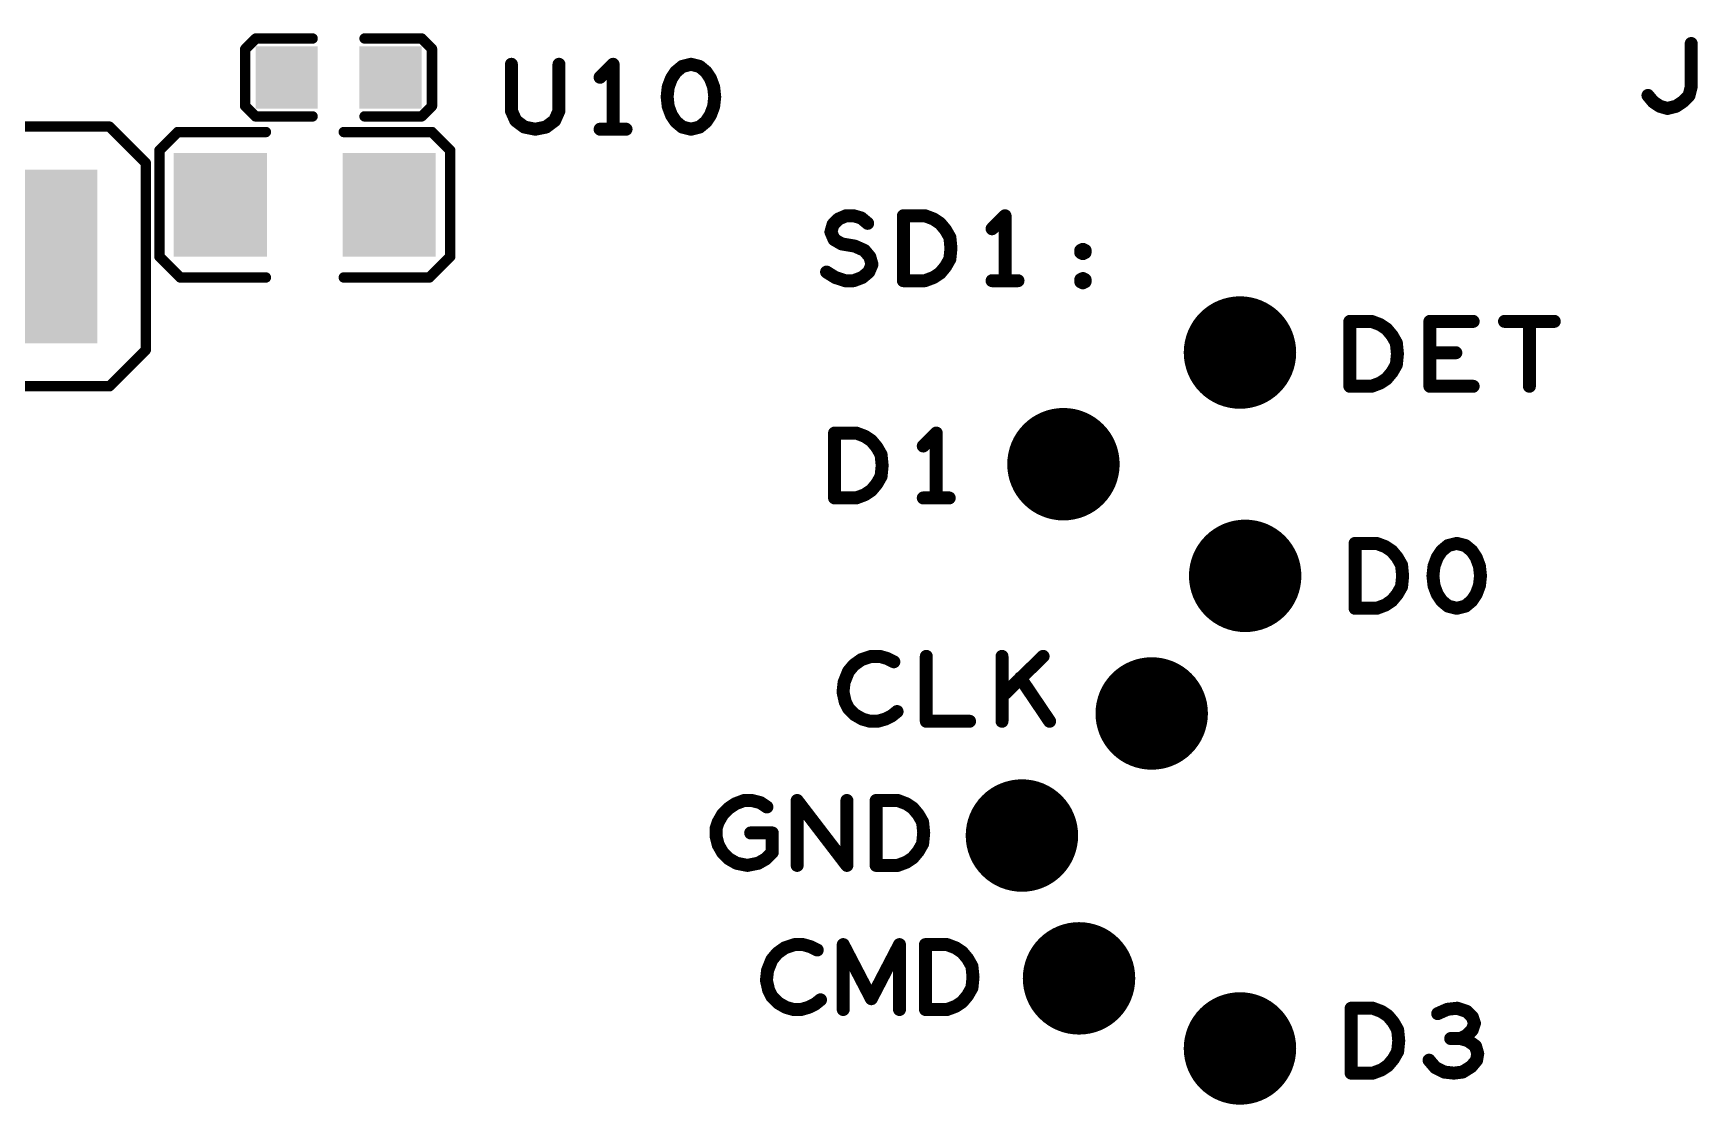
# Model space of a CAD drawing. Extents: x -12 to 107, y 8 to 106.
# Drawn here: x 64.55 to 80.83, y 42.91 to 53.39 of the extents above; entities that cross this region are included whole.
import ezdxf

# ---------------------------------------------------------------- set-up
doc = ezdxf.new("R2010")
doc.units = 0
doc.header["$MEASUREMENT"] = 0
doc.layers.get('0').update_dxf_attribs({"linetype": 'CONTINUOUS'})
doc.layers.add('SILK_TOP_ART', color=251, linetype='CONTINUOUS', true_color=0x636466)
doc.layers.add('SOLDER_TOP_ART', color=18, linetype='CONTINUOUS', true_color=0x000000)

# ---------------------------------------------------------------- blocks, each defined once
blk = doc.blocks.new('ROUND_217')
at = {"const_width": 0.0508}
blk.add_lwpolyline([(-0.0254, 0, 1), (0.0254, 0, 1)], format="xyb", close=True, dxfattribs=at)
blk = doc.blocks.new('ROUND_162')
at = {"const_width": 0.0635}
blk.add_lwpolyline([(-0.03175, 0, 1), (0.03175, 0, 1)], format="xyb", close=True, dxfattribs=at)
blk = doc.blocks.new('ROUND_337')
at = {"const_width": 0.55}
blk.add_lwpolyline([(-0.275, 0, 1), (0.275, 0, 1)], format="xyb", close=True, dxfattribs=at)
blk = doc.blocks.new('SQUARE_332')
blk.add_solid([(0.304, 0.304), (0.304, -0.304), (-0.304, 0.304), (-0.304, -0.304)])
blk = doc.blocks.new('RECTANGLE_331')
blk.add_solid([(0.4564, 0.5072), (0.4564, -0.5072), (-0.4564, 0.5072), (-0.4564, -0.5072)])
blk = doc.blocks.new('RECTANGLE_369')
blk.add_solid([(0.81, 0.85), (0.81, -0.85), (-0.81, 0.85), (-0.81, -0.85)])

msp = doc.modelspace()

# ---------------------------------------------------------------- linework, layer by layer
at = {"layer": 'SILK_TOP_ART'}
for points, const_width in [([(66.618, 53.2335), (66.7229, 53.3384)], 0.1016), ([(66.618, 52.6777), (66.618, 53.2335)], 0.1016), ([(66.7229, 53.3384), (67.2784, 53.3384)], 0.1016), ([(68.3452, 53.3384), (67.7864, 53.3384)], 0.1016), ([(68.4468, 53.2368), (68.3452, 53.3384)], 0.1016), ([(68.4468, 52.678), (68.4468, 53.2368)], 0.1016), ([(80.7678, 52.8659), (80.7678, 53.2892)], 0.127), ([(69.2235, 53.086), (69.2235, 52.6309)], 0.127), ([(69.6891, 52.6309), (69.6891, 53.086)], 0.127), ([(70.2183, 53.086), (70.0913, 52.959)], 0.127), ([(70.2183, 52.451), (70.2183, 53.086)], 0.127), ([(70.8956, 53.0648), (70.8321, 53.0119)], 0.127), ([(70.9803, 53.086), (70.8956, 53.0648)], 0.127), ([(71.065, 53.0648), (70.9803, 53.086)], 0.127), ([(71.1285, 53.0119), (71.065, 53.0648)], 0.127), ([(70.7898, 52.9484), (70.758, 52.8637)], 0.127), ([(70.8321, 53.0119), (70.7898, 52.9484)], 0.127), ([(71.1708, 52.9484), (71.1285, 53.0119)], 0.127), ([(71.2026, 52.8637), (71.1708, 52.9484)], 0.127), ([(70.758, 52.8637), (70.7475, 52.7685)], 0.127), ([(70.7475, 52.7685), (70.758, 52.6732)], 0.127), ([(71.2131, 52.7685), (71.2026, 52.8637)], 0.127), ([(71.2026, 52.6732), (71.2131, 52.7685)], 0.127), ([(80.3444, 52.7812), (80.3974, 52.7177)], 0.127), ([(80.3974, 52.7177), (80.4608, 52.6754)], 0.127), ([(80.6196, 52.6754), (80.6831, 52.7177)], 0.127), ([(80.6831, 52.7177), (80.7466, 52.7812)], 0.127), ([(80.7466, 52.7812), (80.7678, 52.8659)], 0.127), ([(66.7196, 52.5764), (66.618, 52.6777)], 0.1016), ([(67.2784, 52.5764), (66.7196, 52.5764)], 0.1016), ([(67.7864, 52.5764), (68.3452, 52.5764)], 0.1016), ([(68.3452, 52.5764), (68.4468, 52.678)], 0.1016), ([(69.2235, 52.6309), (69.2658, 52.5356)], 0.127), ([(69.6468, 52.5356), (69.6891, 52.6309)], 0.127), ([(70.758, 52.6732), (70.7898, 52.5886)], 0.127), ([(70.7898, 52.5886), (70.8321, 52.5251)], 0.127), ([(71.1285, 52.5251), (71.1708, 52.5886)], 0.127), ([(71.1708, 52.5886), (71.2026, 52.6732)], 0.127), ([(80.4608, 52.6754), (80.5349, 52.6542)], 0.127), ([(80.5349, 52.6542), (80.6196, 52.6754)], 0.127), ([(65.2906, 52.4764), (63.6015, 52.4764)], 0.1016), ([(65.6462, 52.1208), (65.2906, 52.4764)], 0.1016), ([(65.9576, 52.4232), (65.7798, 52.2454)], 0.1016), ([(66.8212, 52.4232), (65.9576, 52.4232)], 0.1016), ([(67.5832, 52.4232), (68.4468, 52.4232)], 0.1016), ([(68.4468, 52.4232), (68.6246, 52.2454)], 0.1016), ([(69.2658, 52.5356), (69.3505, 52.4722)], 0.127), ([(69.3505, 52.4722), (69.4563, 52.451)], 0.127), ([(69.4563, 52.451), (69.5621, 52.4722)], 0.127), ([(69.5621, 52.4722), (69.6468, 52.5356)], 0.127), ([(70.0913, 52.451), (70.3453, 52.451)], 0.127), ([(70.8321, 52.5251), (70.8956, 52.4722)], 0.127), ([(70.8956, 52.4722), (70.9803, 52.451)], 0.127), ([(70.9803, 52.451), (71.065, 52.4722)], 0.127), ([(71.065, 52.4722), (71.1285, 52.5251)], 0.127), ([(65.7798, 52.2454), (65.7798, 51.204)], 0.1016), ([(68.6246, 52.2454), (68.6246, 51.204)], 0.1016), ([(65.6462, 50.292), (65.6462, 52.1208)], 0.1016), ([(72.371, 51.5196), (72.4239, 51.5725)], 0.127), ([(72.4239, 51.5725), (72.4979, 51.6043)], 0.127), ([(72.4979, 51.6043), (72.572, 51.6043)], 0.127), ([(72.572, 51.6043), (72.6461, 51.5831)], 0.127), ([(72.6461, 51.5831), (72.7096, 51.5302)], 0.127), ([(73.0589, 50.9693), (73.0589, 51.6043)], 0.127), ([(73.0589, 51.6043), (73.2705, 51.6043)], 0.127), ([(73.2705, 51.6043), (73.3552, 51.5725)], 0.127), ([(73.3552, 51.5725), (73.4187, 51.5302)], 0.127), ([(74.0537, 51.6043), (73.9267, 51.4773)], 0.127), ([(74.0537, 50.9693), (74.0537, 51.6043)], 0.127), ([(72.3498, 51.4455), (72.371, 51.5196)], 0.127), ([(72.3815, 51.3715), (72.3498, 51.4455)], 0.127), ([(73.4187, 51.5302), (73.4716, 51.4667)], 0.127), ([(73.4716, 51.4667), (73.514, 51.3926)], 0.127), ([(72.4556, 51.3291), (72.3815, 51.3715)], 0.127), ([(72.5826, 51.308), (72.4556, 51.3291)], 0.127), ([(72.6779, 51.2656), (72.5826, 51.308)], 0.127), ([(72.7308, 51.2021), (72.6779, 51.2656)], 0.127), ([(73.514, 51.3926), (73.5245, 51.2868)], 0.127), ([(73.5245, 51.2868), (73.514, 51.181)], 0.127), ([(74.7945, 51.2656), (74.8157, 51.2762)], 0.127), ([(74.7945, 51.2445), (74.7945, 51.2656)], 0.127), ([(74.8157, 51.2339), (74.7945, 51.2445)], 0.127), ([(74.8157, 51.2762), (74.8369, 51.2656)], 0.127), ([(74.8369, 51.2445), (74.8157, 51.2339)], 0.127), ([(74.8369, 51.2656), (74.8369, 51.2445)], 0.127), ([(65.7798, 51.204), (65.983, 51.0008)], 0.1016), ([(68.6246, 51.204), (68.4214, 51.0008)], 0.1016), ([(72.7202, 51.0539), (72.752, 51.1281)], 0.127), ([(72.752, 51.1281), (72.7308, 51.2021)], 0.127), ([(73.4716, 51.1069), (73.4187, 51.0434)], 0.127), ([(73.514, 51.181), (73.4716, 51.1069)], 0.127), ([(65.983, 51.0008), (66.8212, 51.0008)], 0.1016), ([(68.4214, 51.0008), (67.5832, 51.0008)], 0.1016), ([(72.3074, 51.0539), (72.3921, 51.001)], 0.127), ([(72.3921, 51.001), (72.4874, 50.9693)], 0.127), ([(72.4874, 50.9693), (72.572, 50.9693)], 0.127), ([(72.572, 50.9693), (72.6567, 51.001)], 0.127), ([(72.6567, 51.001), (72.7202, 51.0539)], 0.127), ([(73.2705, 50.9693), (73.0589, 50.9693)], 0.127), ([(73.3552, 51.001), (73.2705, 50.9693)], 0.127), ([(73.4187, 51.0434), (73.3552, 51.001)], 0.127), ([(73.9267, 50.9693), (74.1807, 50.9693)], 0.127), ([(74.7945, 50.9799), (74.8157, 50.9905)], 0.127), ([(74.7945, 50.9587), (74.7945, 50.9799)], 0.127), ([(74.8157, 50.9481), (74.7945, 50.9587)], 0.127), ([(74.8157, 50.9905), (74.8369, 50.9799)], 0.127), ([(74.8369, 50.9587), (74.8157, 50.9481)], 0.127), ([(74.8369, 50.9799), (74.8369, 50.9587)], 0.127), ([(77.4277, 49.9364), (77.4277, 50.5714)], 0.127), ([(77.4277, 50.5714), (77.6393, 50.5714)], 0.127), ([(77.6393, 50.5714), (77.724, 50.5396)], 0.127), ([(77.724, 50.5396), (77.7875, 50.4973)], 0.127), ([(77.7875, 50.4973), (77.8404, 50.4338)], 0.127), ([(77.8404, 50.4338), (77.8828, 50.3597)], 0.127), ([(78.2108, 49.9364), (78.2108, 50.5714)], 0.127), ([(78.2108, 50.5714), (78.6342, 50.5714)], 0.127), ([(78.9411, 50.5714), (79.4279, 50.5714)], 0.127), ([(79.1845, 50.5714), (79.1845, 49.9364)], 0.127), ([(65.2906, 49.9364), (65.6462, 50.292)], 0.1016), ([(77.8828, 50.3597), (77.8933, 50.2539)], 0.127), ([(78.4648, 50.2645), (78.2108, 50.2645)], 0.127), ([(77.8828, 50.1481), (77.8404, 50.074)], 0.127), ([(77.8933, 50.2539), (77.8828, 50.1481)], 0.127), ([(77.6393, 49.9364), (77.4277, 49.9364)], 0.127), ([(77.724, 49.9681), (77.6393, 49.9364)], 0.127), ([(77.7875, 50.0105), (77.724, 49.9681)], 0.127), ([(77.8404, 50.074), (77.7875, 50.0105)], 0.127), ([(78.6342, 49.9364), (78.2108, 49.9364)], 0.127), ([(63.6015, 49.9364), (65.2906, 49.9364)], 0.1016), ([(72.3858, 48.8442), (72.3858, 49.4792)], 0.127), ([(72.3858, 49.4792), (72.5974, 49.4792)], 0.127), ([(72.5974, 49.4792), (72.6821, 49.4474)], 0.127), ([(72.6821, 49.4474), (72.7456, 49.4051)], 0.127), ([(73.3806, 49.4792), (73.2536, 49.3522)], 0.127), ([(73.3806, 48.8442), (73.3806, 49.4792)], 0.127), ([(72.7456, 49.4051), (72.7985, 49.3416)], 0.127), ([(72.7985, 49.3416), (72.8409, 49.2675)], 0.127), ([(72.8409, 49.2675), (72.8514, 49.1617)], 0.127), ([(72.8514, 49.1617), (72.8409, 49.0559)], 0.127), ([(72.7985, 48.9818), (72.7456, 48.9183)], 0.127), ([(72.8409, 49.0559), (72.7985, 48.9818)], 0.127), ([(72.5974, 48.8442), (72.3858, 48.8442)], 0.127), ([(72.6821, 48.8759), (72.5974, 48.8442)], 0.127), ([(72.7456, 48.9183), (72.6821, 48.8759)], 0.127), ([(73.2536, 48.8442), (73.5076, 48.8442)], 0.127), ([(77.4785, 47.7647), (77.4785, 48.3997)], 0.127), ([(77.4785, 48.3997), (77.6901, 48.3997)], 0.127), ([(77.6901, 48.3997), (77.7748, 48.3679)], 0.127), ([(77.7748, 48.3679), (77.8383, 48.3256)], 0.127), ([(77.8383, 48.3256), (77.8912, 48.2621)], 0.127), ([(78.3251, 48.3256), (78.2828, 48.2621)], 0.127), ([(78.3886, 48.3785), (78.3251, 48.3256)], 0.127), ([(78.4733, 48.3997), (78.3886, 48.3785)], 0.127), ([(78.558, 48.3785), (78.4733, 48.3997)], 0.127), ([(78.6215, 48.3256), (78.558, 48.3785)], 0.127), ([(78.6638, 48.2621), (78.6215, 48.3256)], 0.127), ([(77.8912, 48.2621), (77.9336, 48.188)], 0.127), ([(77.9336, 48.188), (77.9441, 48.0822)], 0.127), ([(78.251, 48.1774), (78.2405, 48.0822)], 0.127), ([(78.2828, 48.2621), (78.251, 48.1774)], 0.127), ([(78.6956, 48.1774), (78.6638, 48.2621)], 0.127), ([(78.7061, 48.0822), (78.6956, 48.1774)], 0.127), ([(77.9441, 48.0822), (77.9336, 47.9764)], 0.127), ([(78.2405, 48.0822), (78.251, 47.9869)], 0.127), ([(78.251, 47.9869), (78.2828, 47.9023)], 0.127), ([(78.6638, 47.9023), (78.6956, 47.9869)], 0.127), ([(78.6956, 47.9869), (78.7061, 48.0822)], 0.127), ([(77.8383, 47.8388), (77.7748, 47.7964)], 0.127), ([(77.8912, 47.9023), (77.8383, 47.8388)], 0.127), ([(77.9336, 47.9764), (77.8912, 47.9023)], 0.127), ([(78.2828, 47.9023), (78.3251, 47.8388)], 0.127), ([(78.3251, 47.8388), (78.3886, 47.7859)], 0.127), ([(78.558, 47.7859), (78.6215, 47.8388)], 0.127), ([(78.6215, 47.8388), (78.6638, 47.9023)], 0.127), ([(77.6901, 47.7647), (77.4785, 47.7647)], 0.127), ([(77.7748, 47.7964), (77.6901, 47.7647)], 0.127), ([(78.3886, 47.7859), (78.4733, 47.7647)], 0.127), ([(78.4733, 47.7647), (78.558, 47.7859)], 0.127), ([(72.5742, 47.2101), (72.5212, 47.1466)], 0.127), ([(72.6482, 47.263), (72.5742, 47.2101)], 0.127), ([(72.7435, 47.2948), (72.6482, 47.263)], 0.127), ([(72.8282, 47.2948), (72.7435, 47.2948)], 0.127), ([(72.9022, 47.2736), (72.8282, 47.2948)], 0.127), ([(72.9657, 47.2419), (72.9022, 47.2736)], 0.127), ([(73.2832, 47.2948), (73.2832, 46.6598)], 0.127), ([(74.0241, 46.6598), (74.0241, 47.2948)], 0.127), ([(74.4262, 47.2948), (74.0241, 46.9032)], 0.127), ([(72.4789, 47.0408), (72.4683, 46.9455)], 0.127), ([(72.5212, 47.1466), (72.4789, 47.0408)], 0.127), ([(74.4897, 46.6598), (74.204, 47.0831)], 0.127), ([(72.4683, 46.9455), (72.4895, 46.8503)], 0.127), ([(72.4895, 46.8503), (72.5212, 46.7868)], 0.127), ([(72.5212, 46.7868), (72.5847, 46.7233)], 0.127), ([(72.5847, 46.7233), (72.6588, 46.681)], 0.127), ([(72.6588, 46.681), (72.7329, 46.6598)], 0.127), ([(72.807, 46.6598), (72.8811, 46.681)], 0.127), ([(72.8811, 46.681), (72.9446, 46.7127)], 0.127), ([(72.9446, 46.7127), (72.9975, 46.755)], 0.127), ([(72.7329, 46.6598), (72.807, 46.6598)], 0.127), ([(73.2832, 46.6598), (73.7066, 46.6598)], 0.127), ([(71.4163, 45.8533), (71.501, 45.8851)], 0.127), ([(71.501, 45.8851), (71.5751, 45.8851)], 0.127), ([(71.5751, 45.8851), (71.6597, 45.8639)], 0.127), ([(71.6597, 45.8639), (71.7233, 45.8216)], 0.127), ([(72.0196, 45.2501), (72.0196, 45.8851)], 0.127), ([(72.0196, 45.8851), (72.5064, 45.2501)], 0.127), ([(72.5064, 45.2501), (72.5064, 45.8851)], 0.127), ([(72.7922, 45.2501), (72.7922, 45.8851)], 0.127), ([(72.7922, 45.8851), (73.0038, 45.8851)], 0.127), ([(73.0038, 45.8851), (73.0885, 45.8533)], 0.127), ([(71.247, 45.6734), (71.2893, 45.7475)], 0.127), ([(71.2893, 45.7475), (71.3528, 45.811)], 0.127), ([(71.3528, 45.811), (71.4163, 45.8533)], 0.127), ([(73.0885, 45.8533), (73.152, 45.811)], 0.127), ([(73.152, 45.811), (73.2049, 45.7475)], 0.127), ([(73.2049, 45.7475), (73.2473, 45.6734)], 0.127), ([(71.2258, 45.6099), (71.247, 45.6734)], 0.127), ([(71.2258, 45.5358), (71.2258, 45.6099)], 0.127), ([(71.5645, 45.5676), (71.7762, 45.5676)], 0.127), ([(71.7762, 45.5676), (71.7762, 45.3771)], 0.127), ([(73.2473, 45.6734), (73.2578, 45.5676)], 0.127), ([(73.2578, 45.5676), (73.2473, 45.4618)], 0.127), ([(71.247, 45.4512), (71.2258, 45.5358)], 0.127), ([(71.2893, 45.3771), (71.247, 45.4512)], 0.127), ([(71.3528, 45.3136), (71.2893, 45.3771)], 0.127), ([(71.7762, 45.3771), (71.7127, 45.3136)], 0.127), ([(73.2049, 45.3877), (73.152, 45.3242)], 0.127), ([(73.2473, 45.4618), (73.2049, 45.3877)], 0.127), ([(71.4269, 45.2713), (71.3528, 45.3136)], 0.127), ([(71.5328, 45.2501), (71.4269, 45.2713)], 0.127), ([(71.6386, 45.2713), (71.5328, 45.2501)], 0.127), ([(71.7127, 45.3136), (71.6386, 45.2713)], 0.127), ([(73.0038, 45.2501), (72.7922, 45.2501)], 0.127), ([(73.0885, 45.2818), (73.0038, 45.2501)], 0.127), ([(73.152, 45.3242), (73.0885, 45.2818)], 0.127), ([(71.8989, 44.4436), (71.8249, 44.3907)], 0.127), ([(71.9942, 44.4754), (71.8989, 44.4436)], 0.127), ([(72.0789, 44.4754), (71.9942, 44.4754)], 0.127), ([(72.1529, 44.4542), (72.0789, 44.4754)], 0.127), ([(72.2164, 44.4225), (72.1529, 44.4542)], 0.127), ([(72.4704, 43.8404), (72.4704, 44.4754)], 0.127), ([(72.4704, 44.4754), (72.7456, 43.9462)], 0.127), ([(72.7456, 43.9462), (73.0208, 44.4754)], 0.127), ([(73.0208, 44.4754), (73.0208, 43.8404)], 0.127), ([(73.2748, 43.8404), (73.2748, 44.4754)], 0.127), ([(73.2748, 44.4754), (73.4864, 44.4754)], 0.127), ([(73.4864, 44.4754), (73.5711, 44.4436)], 0.127), ([(73.5711, 44.4436), (73.6346, 44.4013)], 0.127), ([(73.6346, 44.4013), (73.6875, 44.3378)], 0.127), ([(71.7719, 44.3272), (71.7296, 44.2214)], 0.127), ([(71.8249, 44.3907), (71.7719, 44.3272)], 0.127), ([(73.6875, 44.3378), (73.7299, 44.2637)], 0.127), ([(73.7299, 44.2637), (73.7404, 44.1579)], 0.127), ([(71.7296, 44.2214), (71.719, 44.1261)], 0.127), ([(71.719, 44.1261), (71.7402, 44.0309)], 0.127), ([(73.7404, 44.1579), (73.7299, 44.0521)], 0.127), ([(71.7402, 44.0309), (71.7719, 43.9674)], 0.127), ([(71.7719, 43.9674), (71.8354, 43.9039)], 0.127), ([(72.1953, 43.8933), (72.2482, 43.9356)], 0.127), ([(73.6346, 43.9145), (73.5711, 43.8721)], 0.127), ([(73.6875, 43.978), (73.6346, 43.9145)], 0.127), ([(73.7299, 44.0521), (73.6875, 43.978)], 0.127), ([(71.8354, 43.9039), (71.9095, 43.8616)], 0.127), ([(71.9095, 43.8616), (71.9836, 43.8404)], 0.127), ([(71.9836, 43.8404), (72.0577, 43.8404)], 0.127), ([(72.0577, 43.8404), (72.1318, 43.8616)], 0.127), ([(72.1318, 43.8616), (72.1953, 43.8933)], 0.127), ([(73.4864, 43.8404), (73.2748, 43.8404)], 0.127), ([(73.5711, 43.8721), (73.4864, 43.8404)], 0.127), ([(77.4404, 43.2181), (77.4404, 43.8531)], 0.127), ([(77.4404, 43.8531), (77.652, 43.8531)], 0.127), ([(77.652, 43.8531), (77.7367, 43.8213)], 0.127), ([(77.7367, 43.8213), (77.8002, 43.779)], 0.127), ([(77.8002, 43.779), (77.8531, 43.7155)], 0.127), ([(78.3823, 43.8425), (78.287, 43.8002)], 0.127), ([(78.4775, 43.8531), (78.3823, 43.8425)], 0.127), ([(78.5728, 43.8213), (78.4775, 43.8531)], 0.127), ([(78.6257, 43.7684), (78.5728, 43.8213)], 0.127), ([(78.6469, 43.7049), (78.6257, 43.7684)], 0.127), ([(77.8531, 43.7155), (77.8955, 43.6414)], 0.127), ([(77.8955, 43.6414), (77.906, 43.5356)], 0.127), ([(78.5093, 43.5568), (78.5728, 43.5885)], 0.127), ([(78.5728, 43.5885), (78.6257, 43.6414)], 0.127), ([(78.6257, 43.6414), (78.6469, 43.7049)], 0.127), ([(77.8955, 43.4298), (77.8531, 43.3557)], 0.127), ([(77.906, 43.5356), (77.8955, 43.4298)], 0.127), ([(78.5093, 43.5568), (78.414, 43.5568)], 0.127), ([(78.5834, 43.5356), (78.5093, 43.5568)], 0.127), ([(78.6575, 43.4827), (78.5834, 43.5356)], 0.127), ([(78.6786, 43.4086), (78.6575, 43.4827)], 0.127), ([(77.8002, 43.2922), (77.7367, 43.2498)], 0.127), ([(77.8531, 43.3557), (77.8002, 43.2922)], 0.127), ([(78.2024, 43.3451), (78.2659, 43.271)], 0.127), ([(78.2659, 43.271), (78.3505, 43.2287)], 0.127), ([(78.5305, 43.2287), (78.6151, 43.2816)], 0.127), ([(78.6151, 43.2816), (78.668, 43.3451)], 0.127), ([(78.668, 43.3451), (78.6786, 43.4086)], 0.127), ([(77.652, 43.2181), (77.4404, 43.2181)], 0.127), ([(77.7367, 43.2498), (77.652, 43.2181)], 0.127), ([(78.3505, 43.2287), (78.4458, 43.2181)], 0.127), ([(78.4458, 43.2181), (78.5305, 43.2287)], 0.127)]:
    msp.add_lwpolyline(points, dxfattribs=dict(at, const_width=const_width))

# ---------------------------------------------------------------- block references
for name, p in [('ROUND_217', (66.618, 53.2335)), ('ROUND_217', (66.618, 53.2335)), ('ROUND_217', (66.7229, 53.3384)), ('ROUND_217', (66.7229, 53.3384)), ('ROUND_217', (67.2784, 53.3384)), ('ROUND_217', (67.7864, 53.3384)), ('ROUND_217', (68.3452, 53.3384)), ('ROUND_217', (68.3452, 53.3384)), ('ROUND_217', (68.4468, 53.2368)), ('ROUND_217', (68.4468, 53.2368)), ('ROUND_162', (80.7678, 53.2892)), ('ROUND_162', (69.2235, 53.086)), ('ROUND_162', (69.6891, 53.086)), ('ROUND_162', (70.2183, 53.086)), ('ROUND_162', (70.8956, 53.0648)), ('ROUND_162', (70.9803, 53.086)), ('ROUND_162', (70.9803, 53.086)), ('ROUND_162', (71.065, 53.0648)), ('ROUND_162', (70.0913, 52.959)), ('ROUND_162', (70.7898, 52.9484)), ('ROUND_162', (70.8321, 53.0119)), ('ROUND_162', (71.1285, 53.0119)), ('ROUND_162', (71.1708, 52.9484)), ('ROUND_162', (70.7475, 52.7685)), ('ROUND_162', (70.758, 52.8637)), ('ROUND_162', (71.2026, 52.8637)), ('ROUND_162', (71.2131, 52.7685)), ('ROUND_162', (80.3444, 52.7812)), ('ROUND_162', (80.3974, 52.7177)), ('ROUND_162', (80.6831, 52.7177)), ('ROUND_162', (80.7466, 52.7812)), ('ROUND_162', (80.7678, 52.8659)), ('ROUND_217', (66.618, 52.6777)), ('ROUND_217', (66.618, 52.6777)), ('ROUND_217', (66.7196, 52.5764)), ('ROUND_217', (66.7196, 52.5764)), ('ROUND_217', (67.2784, 52.5764)), ('ROUND_217', (67.7864, 52.5764)), ('ROUND_217', (68.3452, 52.5764)), ('ROUND_217', (68.3452, 52.5764)), ('ROUND_217', (68.4468, 52.678)), ('ROUND_217', (68.4468, 52.678)), ('ROUND_162', (69.2235, 52.6309)), ('ROUND_162', (69.6891, 52.6309)), ('ROUND_162', (70.758, 52.6732)), ('ROUND_162', (70.7898, 52.5886)), ('ROUND_162', (71.1708, 52.5886)), ('ROUND_162', (71.2026, 52.6732)), ('ROUND_162', (80.4608, 52.6754)), ('ROUND_162', (80.5349, 52.6542)), ('ROUND_162', (80.6196, 52.6754)), ('ROUND_217', (65.2906, 52.4764)), ('ROUND_217', (65.2906, 52.4764)), ('ROUND_217', (65.9576, 52.4232)), ('ROUND_217', (65.9576, 52.4232)), ('ROUND_217', (66.8212, 52.4232)), ('ROUND_217', (67.5832, 52.4232)), ('ROUND_217', (68.4468, 52.4232)), ('ROUND_217', (68.4468, 52.4232)), ('ROUND_162', (69.2658, 52.5356)), ('ROUND_162', (69.3505, 52.4722)), ('ROUND_162', (69.4563, 52.451)), ('ROUND_162', (69.5621, 52.4722)), ('ROUND_162', (69.6468, 52.5356)), ('ROUND_162', (70.0913, 52.451)), ('ROUND_162', (70.2183, 52.451)), ('ROUND_162', (70.3453, 52.451)), ('ROUND_162', (70.8321, 52.5251)), ('ROUND_162', (70.8956, 52.4722)), ('ROUND_162', (70.9803, 52.451)), ('ROUND_162', (71.065, 52.4722)), ('ROUND_162', (71.1285, 52.5251)), ('ROUND_217', (65.7798, 52.2454)), ('ROUND_217', (65.7798, 52.2454)), ('ROUND_217', (68.6246, 52.2454)), ('ROUND_217', (68.6246, 52.2454)), ('ROUND_217', (65.6462, 52.1208)), ('ROUND_217', (65.6462, 52.1208)), ('ROUND_162', (72.4239, 51.5725)), ('ROUND_162', (72.4979, 51.6043)), ('ROUND_162', (72.572, 51.6043)), ('ROUND_162', (72.6461, 51.5831)), ('ROUND_162', (73.0589, 51.6043)), ('ROUND_162', (73.2705, 51.6043)), ('ROUND_162', (73.3552, 51.5725)), ('ROUND_162', (74.0537, 51.6043)), ('ROUND_162', (72.3498, 51.4455)), ('ROUND_162', (72.371, 51.5196)), ('ROUND_162', (72.7096, 51.5302)), ('ROUND_162', (73.4187, 51.5302)), ('ROUND_162', (73.4716, 51.4667)), ('ROUND_162', (73.9267, 51.4773)), ('ROUND_162', (72.3815, 51.3715)), ('ROUND_162', (72.4556, 51.3291)), ('ROUND_162', (72.5826, 51.308)), ('ROUND_162', (72.6779, 51.2656)), ('ROUND_162', (73.514, 51.3926)), ('ROUND_162', (73.5245, 51.2868)), ('ROUND_162', (74.7945, 51.2656)), ('ROUND_162', (74.7945, 51.2445)), ('ROUND_162', (74.8157, 51.2762)), ('ROUND_162', (74.8369, 51.2656)), ('ROUND_162', (74.8369, 51.2445)), ('ROUND_217', (65.7798, 51.204)), ('ROUND_217', (65.7798, 51.204)), ('ROUND_217', (68.6246, 51.204)), ('ROUND_217', (68.6246, 51.204)), ('ROUND_162', (72.7308, 51.2021)), ('ROUND_162', (72.752, 51.1281)), ('ROUND_162', (73.4716, 51.1069)), ('ROUND_162', (73.514, 51.181)), ('ROUND_162', (74.8157, 51.2339)), ('ROUND_162', (74.8157, 51.2339)), ('ROUND_217', (65.983, 51.0008)), ('ROUND_217', (65.983, 51.0008)), ('ROUND_217', (66.8212, 51.0008)), ('ROUND_217', (67.5832, 51.0008)), ('ROUND_217', (68.4214, 51.0008)), ('ROUND_217', (68.4214, 51.0008)), ('ROUND_162', (72.3074, 51.0539)), ('ROUND_162', (72.3921, 51.001)), ('ROUND_162', (72.4874, 50.9693)), ('ROUND_162', (72.572, 50.9693)), ('ROUND_162', (72.6567, 51.001)), ('ROUND_162', (72.7202, 51.0539)), ('ROUND_162', (73.0589, 50.9693)), ('ROUND_162', (73.0589, 50.9693)), ('ROUND_162', (73.2705, 50.9693)), ('ROUND_162', (73.3552, 51.001)), ('ROUND_162', (73.4187, 51.0434)), ('ROUND_162', (73.9267, 50.9693)), ('ROUND_162', (74.0537, 50.9693)), ('ROUND_162', (74.1807, 50.9693)), ('ROUND_162', (74.7945, 50.9799)), ('ROUND_162', (74.7945, 50.9587)), ('ROUND_162', (74.8157, 50.9905)), ('ROUND_162', (74.8157, 50.9481)), ('ROUND_162', (74.8157, 50.9481)), ('ROUND_162', (74.8369, 50.9799)), ('ROUND_162', (74.8369, 50.9587)), ('ROUND_162', (77.4277, 50.5714)), ('ROUND_162', (77.6393, 50.5714)), ('ROUND_162', (77.724, 50.5396)), ('ROUND_162', (77.7875, 50.4973)), ('ROUND_162', (77.8404, 50.4338)), ('ROUND_162', (78.2108, 50.5714)), ('ROUND_162', (78.6342, 50.5714)), ('ROUND_162', (78.9411, 50.5714)), ('ROUND_162', (79.1845, 50.5714)), ('ROUND_162', (79.4279, 50.5714)), ('ROUND_217', (65.6462, 50.292)), ('ROUND_217', (65.6462, 50.292)), ('ROUND_162', (77.8828, 50.3597)), ('ROUND_162', (78.2108, 50.2645)), ('ROUND_162', (78.4648, 50.2645)), ('ROUND_162', (77.8828, 50.1481)), ('ROUND_162', (77.8933, 50.2539)), ('ROUND_162', (77.4277, 49.9364)), ('ROUND_162', (77.4277, 49.9364)), ('ROUND_162', (77.6393, 49.9364)), ('ROUND_162', (77.724, 49.9681)), ('ROUND_162', (77.7875, 50.0105)), ('ROUND_162', (77.8404, 50.074)), ('ROUND_162', (78.2108, 49.9364)), ('ROUND_162', (78.6342, 49.9364)), ('ROUND_162', (79.1845, 49.9364)), ('ROUND_217', (65.2906, 49.9364)), ('ROUND_217', (65.2906, 49.9364)), ('ROUND_162', (72.3858, 49.4792)), ('ROUND_162', (72.5974, 49.4792)), ('ROUND_162', (72.6821, 49.4474)), ('ROUND_162', (73.3806, 49.4792)), ('ROUND_162', (72.7456, 49.4051)), ('ROUND_162', (72.7985, 49.3416)), ('ROUND_162', (73.2536, 49.3522)), ('ROUND_162', (72.8409, 49.2675)), ('ROUND_162', (72.8514, 49.1617)), ('ROUND_162', (72.7985, 48.9818)), ('ROUND_162', (72.8409, 49.0559)), ('ROUND_162', (72.3858, 48.8442)), ('ROUND_162', (72.3858, 48.8442)), ('ROUND_162', (72.5974, 48.8442)), ('ROUND_162', (72.6821, 48.8759)), ('ROUND_162', (72.7456, 48.9183)), ('ROUND_162', (73.2536, 48.8442)), ('ROUND_162', (73.3806, 48.8442)), ('ROUND_162', (73.5076, 48.8442)), ('ROUND_162', (77.4785, 48.3997)), ('ROUND_162', (77.6901, 48.3997)), ('ROUND_162', (77.7748, 48.3679)), ('ROUND_162', (77.8383, 48.3256)), ('ROUND_162', (78.3251, 48.3256)), ('ROUND_162', (78.3886, 48.3785)), ('ROUND_162', (78.4733, 48.3997)), ('ROUND_162', (78.4733, 48.3997)), ('ROUND_162', (78.558, 48.3785)), ('ROUND_162', (78.6215, 48.3256)), ('ROUND_162', (77.8912, 48.2621)), ('ROUND_162', (77.9336, 48.188)), ('ROUND_162', (78.251, 48.1774)), ('ROUND_162', (78.2828, 48.2621)), ('ROUND_162', (78.6638, 48.2621)), ('ROUND_162', (78.6956, 48.1774)), ('ROUND_162', (77.9441, 48.0822)), ('ROUND_162', (78.2405, 48.0822)), ('ROUND_162', (78.251, 47.9869)), ('ROUND_162', (78.6956, 47.9869)), ('ROUND_162', (78.7061, 48.0822)), ('ROUND_162', (77.8383, 47.8388)), ('ROUND_162', (77.8912, 47.9023)), ('ROUND_162', (77.9336, 47.9764)), ('ROUND_162', (78.2828, 47.9023)), ('ROUND_162', (78.3251, 47.8388)), ('ROUND_162', (78.6215, 47.8388)), ('ROUND_162', (78.6638, 47.9023)), ('ROUND_162', (77.4785, 47.7647)), ('ROUND_162', (77.4785, 47.7647)), ('ROUND_162', (77.6901, 47.7647)), ('ROUND_162', (77.7748, 47.7964)), ('ROUND_162', (78.3886, 47.7859)), ('ROUND_162', (78.4733, 47.7647)), ('ROUND_162', (78.558, 47.7859)), ('ROUND_162', (72.5742, 47.2101)), ('ROUND_162', (72.6482, 47.263)), ('ROUND_162', (72.7435, 47.2948)), ('ROUND_162', (72.8282, 47.2948)), ('ROUND_162', (72.9022, 47.2736)), ('ROUND_162', (72.9657, 47.2419)), ('ROUND_162', (73.2832, 47.2948)), ('ROUND_162', (74.0241, 47.2948)), ('ROUND_162', (74.4262, 47.2948)), ('ROUND_162', (72.4789, 47.0408)), ('ROUND_162', (72.5212, 47.1466)), ('ROUND_162', (74.204, 47.0831)), ('ROUND_162', (72.4683, 46.9455)), ('ROUND_162', (72.4895, 46.8503)), ('ROUND_162', (74.0241, 46.9032)), ('ROUND_162', (72.5212, 46.7868)), ('ROUND_162', (72.5847, 46.7233)), ('ROUND_162', (72.6588, 46.681)), ('ROUND_162', (72.8811, 46.681)), ('ROUND_162', (72.9446, 46.7127)), ('ROUND_162', (72.9975, 46.755)), ('ROUND_162', (72.7329, 46.6598)), ('ROUND_162', (72.807, 46.6598)), ('ROUND_162', (73.2832, 46.6598)), ('ROUND_162', (73.7066, 46.6598)), ('ROUND_162', (74.0241, 46.6598)), ('ROUND_162', (74.4897, 46.6598)), ('ROUND_162', (71.501, 45.8851)), ('ROUND_162', (71.5751, 45.8851)), ('ROUND_162', (71.6597, 45.8639)), ('ROUND_162', (72.0196, 45.8851)), ('ROUND_162', (72.5064, 45.8851)), ('ROUND_162', (72.7922, 45.8851)), ('ROUND_162', (73.0038, 45.8851)), ('ROUND_162', (71.2893, 45.7475)), ('ROUND_162', (71.3528, 45.811)), ('ROUND_162', (71.4163, 45.8533)), ('ROUND_162', (71.7233, 45.8216)), ('ROUND_162', (73.0885, 45.8533)), ('ROUND_162', (73.152, 45.811)), ('ROUND_162', (73.2049, 45.7475)), ('ROUND_162', (71.2258, 45.6099)), ('ROUND_162', (71.247, 45.6734)), ('ROUND_162', (71.5645, 45.5676)), ('ROUND_162', (71.7762, 45.5676)), ('ROUND_162', (73.2473, 45.6734)), ('ROUND_162', (73.2578, 45.5676)), ('ROUND_162', (71.2258, 45.5358)), ('ROUND_162', (71.247, 45.4512)), ('ROUND_162', (71.2893, 45.3771)), ('ROUND_162', (71.7762, 45.3771)), ('ROUND_162', (73.2049, 45.3877)), ('ROUND_162', (73.2473, 45.4618)), ('ROUND_162', (71.3528, 45.3136)), ('ROUND_162', (71.4269, 45.2713)), ('ROUND_162', (71.5328, 45.2501)), ('ROUND_162', (71.6386, 45.2713)), ('ROUND_162', (71.7127, 45.3136)), ('ROUND_162', (72.0196, 45.2501)), ('ROUND_162', (72.5064, 45.2501)), ('ROUND_162', (72.7922, 45.2501)), ('ROUND_162', (72.7922, 45.2501)), ('ROUND_162', (73.0038, 45.2501)), ('ROUND_162', (73.0885, 45.2818)), ('ROUND_162', (73.152, 45.3242)), ('ROUND_162', (71.8989, 44.4436)), ('ROUND_162', (71.9942, 44.4754)), ('ROUND_162', (72.0789, 44.4754)), ('ROUND_162', (72.1529, 44.4542)), ('ROUND_162', (72.2164, 44.4225)), ('ROUND_162', (72.4704, 44.4754)), ('ROUND_162', (73.0208, 44.4754)), ('ROUND_162', (73.2748, 44.4754)), ('ROUND_162', (73.4864, 44.4754)), ('ROUND_162', (73.5711, 44.4436)), ('ROUND_162', (73.6346, 44.4013)), ('ROUND_162', (71.7719, 44.3272)), ('ROUND_162', (71.8249, 44.3907)), ('ROUND_162', (73.6875, 44.3378)), ('ROUND_162', (73.7299, 44.2637)), ('ROUND_162', (71.719, 44.1261)), ('ROUND_162', (71.7296, 44.2214)), ('ROUND_162', (73.7404, 44.1579)), ('ROUND_162', (71.7402, 44.0309)), ('ROUND_162', (71.7719, 43.9674)), ('ROUND_162', (72.2482, 43.9356)), ('ROUND_162', (72.7456, 43.9462)), ('ROUND_162', (73.6346, 43.9145)), ('ROUND_162', (73.6875, 43.978)), ('ROUND_162', (73.7299, 44.0521)), ('ROUND_162', (71.8354, 43.9039)), ('ROUND_162', (71.9095, 43.8616)), ('ROUND_162', (71.9836, 43.8404)), ('ROUND_162', (72.0577, 43.8404)), ('ROUND_162', (72.1318, 43.8616)), ('ROUND_162', (72.1953, 43.8933)), ('ROUND_162', (72.4704, 43.8404)), ('ROUND_162', (73.0208, 43.8404)), ('ROUND_162', (73.2748, 43.8404)), ('ROUND_162', (73.2748, 43.8404)), ('ROUND_162', (73.4864, 43.8404)), ('ROUND_162', (73.5711, 43.8721)), ('ROUND_162', (77.4404, 43.8531)), ('ROUND_162', (77.652, 43.8531)), ('ROUND_162', (77.7367, 43.8213)), ('ROUND_162', (77.8002, 43.779)), ('ROUND_162', (78.287, 43.8002)), ('ROUND_162', (78.3823, 43.8425)), ('ROUND_162', (78.4775, 43.8531)), ('ROUND_162', (78.5728, 43.8213)), ('ROUND_162', (78.6257, 43.7684)), ('ROUND_162', (77.8531, 43.7155)), ('ROUND_162', (77.8955, 43.6414)), ('ROUND_162', (78.5728, 43.5885)), ('ROUND_162', (78.6257, 43.6414)), ('ROUND_162', (78.6469, 43.7049)), ('ROUND_162', (77.8955, 43.4298)), ('ROUND_162', (77.906, 43.5356)), ('ROUND_162', (78.414, 43.5568)), ('ROUND_162', (78.5093, 43.5568)), ('ROUND_162', (78.5093, 43.5568)), ('ROUND_162', (78.5834, 43.5356)), ('ROUND_162', (78.6575, 43.4827)), ('ROUND_162', (77.8002, 43.2922)), ('ROUND_162', (77.8531, 43.3557)), ('ROUND_162', (78.2024, 43.3451)), ('ROUND_162', (78.2659, 43.271)), ('ROUND_162', (78.6151, 43.2816)), ('ROUND_162', (78.668, 43.3451)), ('ROUND_162', (78.6786, 43.4086)), ('ROUND_162', (77.4404, 43.2181)), ('ROUND_162', (77.4404, 43.2181)), ('ROUND_162', (77.652, 43.2181)), ('ROUND_162', (77.7367, 43.2498)), ('ROUND_162', (78.3505, 43.2287)), ('ROUND_162', (78.4458, 43.2181)), ('ROUND_162', (78.5305, 43.2287))]:
    msp.add_blockref(name, p, dxfattribs=at)
at = {"layer": 'SOLDER_TOP_ART'}
for name, p in [('SQUARE_332', (67.0244, 52.9574)), ('SQUARE_332', (68.0404, 52.9574)), ('RECTANGLE_331', (66.3767, 51.712)), ('RECTANGLE_331', (68.0277, 51.712)), ('RECTANGLE_369', (64.3635, 51.2064)), ('ROUND_337', (76.3524, 50.2666)), ('ROUND_337', (74.6252, 49.1744)), ('ROUND_337', (76.4032, 48.0822)), ('ROUND_337', (75.4888, 46.736)), ('ROUND_337', (74.2188, 45.5422)), ('ROUND_337', (74.7776, 44.1452)), ('ROUND_337', (76.3524, 43.4594))]:
    msp.add_blockref(name, p, dxfattribs=at)

doc.saveas('drawing.dxf')
